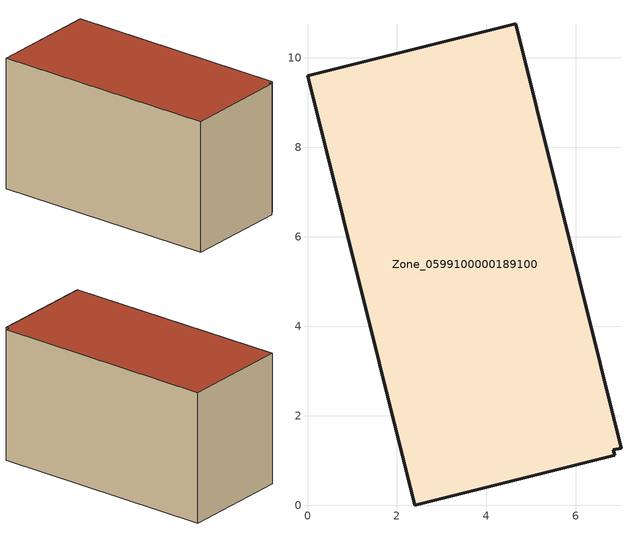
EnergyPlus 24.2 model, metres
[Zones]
Zone_0599100000189100
 floor ground (C_G): 7.01,1.28 6.84,1.24 6.87,1.11 2.4,0 0,9.6 4.66,10.76 z0
 wall outside (C_F): 7.01,1.28 4.66,10.76 0,9.6 2.4,0 6.87,1.11 6.84,1.24 7.01,1.28 z0:5.75
 roof outside (C_R): 6.84,1.24 7.01,1.28 4.66,10.76 0,9.6 2.4,0 6.87,1.11 z5.75
[BUILDING]
Pand.0599100000189100: North Axis=0; Terrain=City; Loads Convergence Tolerance Value=0.04; Temperature Convergence Tolerance Value=0.4; Solar Distribution=FullExterior; Maximum Number of Warmup Days=25; Minimum Number of Warmup Days=1
[Site:Location]
Rotterdam.The.Hague.AP_ZH_NLD Design_Conditions: Latitude=51.96; Longitude=4.45; Time Zone=1; Elevation=-4.5
[SITE:GROUNDTEMPERATURE:BUILDINGSURFACE]
18, 18, 18, 18, 18, 18, 18, 18, 18, 18, 18, 18
[MATERIAL] Thermal Absorptance=0.9; Solar Absorptance=0.7; Visible Absorptance=0.7
Name | Roughness | Thickness | Conductivity | Density | Specific Heat
G.TI.1975-1991 | MediumSmooth | 0.15 | 0.288461 | 540 | 1210
F.TI.1975-1991 | Rough | 0.3 | 0.230769 | 1920 | 840
R.TI.1975-1991 | MediumRough | 0.2 | 0.153846 | 1500 | 1000
[CONSTRUCTION]
C_G: G.TI.1975-1991
C_F: F.TI.1975-1991
C_R: R.TI.1975-1991
[ZONE]
Zone_0599100000189100: Type=1; Multiplier=1; Ceiling Height=Autocalculate; Volume=Autocalculate; Floor Area=autocalculate; Part of Total Floor Area=Yes
[ZONEINFILTRATION:DESIGNFLOWRATE]
Infil_Zone_0599100000189100: Zone or ZoneList or Space or SpaceList=Zone_0599100000189100; Schedule=AlwaysOn; Design Flow Rate Calculation Method=Flow/Area; Flow Rate per Floor Area=0.003; Constant Term Coefficient=1; Temperature Term Coefficient=0; Velocity Term Coefficient=0; Velocity Squared Term Coefficient=0
[HVACTEMPLATE:ZONE:IDEALLOADSAIRSYSTEM]
Zone_0599100000189100: Maximum Heating Supply Air Temperature=50; Minimum Cooling Supply Air Temperature=13; Maximum Heating Supply Air Humidity Ratio=0.0156; Minimum Cooling Supply Air Humidity Ratio=0.0077; Heating Limit=NoLimit; Cooling Limit=NoLimit; Dehumidification Control Type=ConstantSensibleHeatRatio; Cooling Sensible Heat Ratio=0.7; Dehumidification Setpoint=60; Humidification Control Type=None; Humidification Setpoint=30; Outdoor Air Method=None; Outdoor Air Flow Rate per Person=0.00944; Outdoor Air Flow Rate per Zone Floor Area=0; Outdoor Air Flow Rate per Zone=0; Demand Controlled Ventilation Type=None; Outdoor Air Economizer Type=NoEconomizer; Heat Recovery Type=None; Sensible Heat Recovery Effectiveness=0.7; Latent Heat Recovery Effectiveness=0.65
[ZONECONTROL:THERMOSTAT]
ThermostatControl_Zone_0599100000189100: Zone or ZoneList=Zone_0599100000189100; Control Type Schedule=DualSetpointControlType; Control 1=Thermostat_Zone_0599100000189100; Temperature Difference Between Cutout And Setpoint=0
[THERMOSTATSETPOINT:DUALSETPOINT]
Thermostat_Zone_0599100000189100: Heating Setpoint Temperature Schedule=HeatingSetpoint_Zone_0599100000189100; Cooling Setpoint Temperature Schedule=CoolingSetpoint_Zone_0599100000189100
[SCHEDULE:COMPACT]
HeatingSetpoint_Zone_0599100000189100: Through: 12/31, For: AllDays, Until: 24:00, 21
CoolingSetpoint_Zone_0599100000189100: Through: 12/31, For: AllDays, Until: 24:00, 24
DualSetpointControlType: Through: 12/31, For: AllDays, Until: 24:00, 4
AlwaysOn: Through: 12/31, For: AllDays, Until: 24:00, 1
